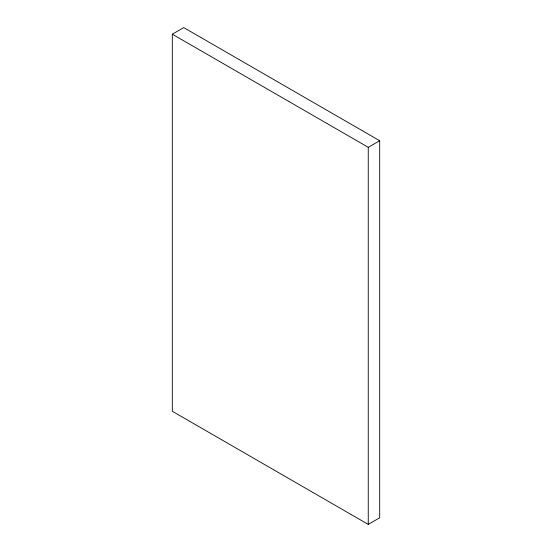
<?xml version="1.0" encoding="UTF-8"?>
<svg xmlns="http://www.w3.org/2000/svg" width="552" height="552" viewBox="0 0 552 552"><rect width="100%" height="100%" fill="white"/><g stroke="black" fill="none" stroke-linecap="round" stroke-linejoin="round"><path stroke-width="0.83" d="M172.321 34.196L183.747 27.6L379.679 140.725L379.679 517.804L368.253 524.4L172.321 411.274L172.321 34.196L368.253 147.322L379.679 140.725M368.253 147.322L368.253 524.4"/></g></svg>
